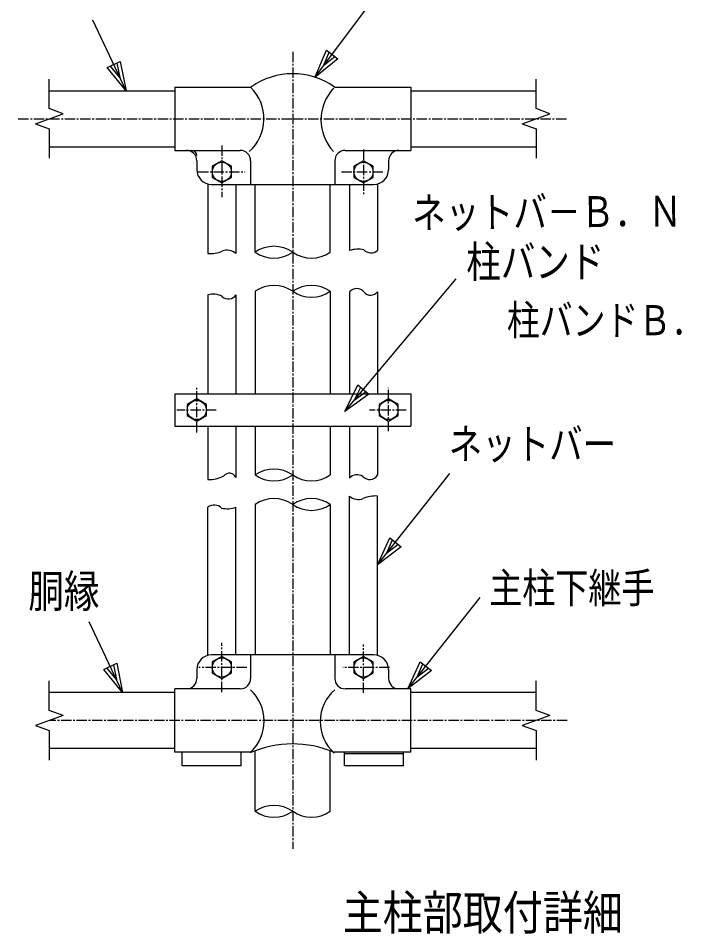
# Model space of a CAD drawing. Units: millimetres, scale not verified. Extents: x -4425 to 4425, y -3150 to 3150.
# Drawn here: x 2459 to 3433, y 847 to 2177 of the extents above; entities that cross this region are included whole.
import ezdxf
from ezdxf.enums import TextEntityAlignment as Align

# ---------------------------------------------------------------- set-up
doc = ezdxf.new("R2010")
doc.units = ezdxf.units.MM
doc.header["$LTSCALE"] = 20
doc.linetypes.add('USER1', pattern=[1.125, 0.75, -0.125, 0.125, -0.125])
for name, color, linetype, lineweight in [('0-3_1', 7, 'Continuous', 25), ('0-4_0', 7, 'Continuous', 25), ('0-A_CENTLN-L', 2, 'USER1', 25)]:
    doc.layers.add(name, color=color, linetype=linetype, lineweight=lineweight)
doc.styles.add('ＭＳ ゴシック', font='')
doc.styles.get('ＭＳ ゴシック').set_extended_font_data('MS Gothic')

# ---------------------------------------------------------------- blocks, each defined once
blk = doc.blocks.new('C48')
at = {"layer": '0-3_1', "color": 4}
blk.add_line((137933.8, 113176.5), (136967.4, 115229), dxfattribs=at)
blk.add_lwpolyline([(137766, 114026), (137933.8, 113176.5), (137386, 113847)], close=True, dxfattribs=at)
blk.add_lwpolyline([(137671, 113981.2), (137754.9, 113556.5), (137481, 113891.8)], dxfattribs=at)
blk = doc.blocks.new('C49')
at = {"layer": '0-3_1', "color": 4}
blk.add_line((137833.8, 95690.8), (136867.4, 97743.2), dxfattribs=at)
blk.add_lwpolyline([(137666, 96540.2), (137833.8, 95690.8), (137286, 96361.3)], close=True, dxfattribs=at)
blk.add_lwpolyline([(137571, 96495.5), (137654.9, 96070.8), (137381, 96406)], dxfattribs=at)
blk = doc.blocks.new('C50')
at = {"layer": '0-3_1', "color": 4}
blk.add_line((143419.2, 113558.4), (144982.4, 115640.3), dxfattribs=at)
blk.add_lwpolyline([(144091.5, 114104), (143419.2, 113558.4), (143755.6, 114356.2)], close=True, dxfattribs=at)
blk.add_lwpolyline([(144007.6, 114167.1), (143671.4, 113894.3), (143839.6, 114293.2)], dxfattribs=at)
blk = doc.blocks.new('C51')
at = {"layer": '0-3_1', "color": 4}
blk.add_line((144291.6, 103855.4), (147529.6, 107712.1), dxfattribs=at)
blk.add_lwpolyline([(144992.6, 104363.7), (144291.6, 103855.4), (144670.9, 104633.7)], close=True, dxfattribs=at)
blk.add_lwpolyline([(144912.2, 104431.2), (144561.7, 104177), (144751.3, 104566.2)], dxfattribs=at)
blk = doc.blocks.new('C52')
at = {"layer": '0-3_1', "color": 4}
blk.add_line((145241, 99399), (147344.1, 102056.1), dxfattribs=at)
blk.add_lwpolyline([(145927, 99927.3), (145241, 99399), (145597.6, 100188)], close=True, dxfattribs=at)
blk.add_lwpolyline([(145844.6, 99992.5), (145501.6, 99728.3), (145680, 100122.8)], dxfattribs=at)
blk = doc.blocks.new('C53')
at = {"layer": '0-3_1', "color": 4}
blk.add_line((146119.5, 95798), (148222.7, 98455.1), dxfattribs=at)
blk.add_lwpolyline([(146805.5, 96326.3), (146119.5, 95798), (146476.2, 96586.9)], close=True, dxfattribs=at)
blk.add_lwpolyline([(146723.2, 96391.4), (146380.2, 96127.3), (146558.5, 96521.8)], dxfattribs=at)

msp = doc.modelspace()

# ---------------------------------------------------------------- linework, layer by layer
at = {"layer": '0-3_1', "color": 2, "linetype": 'USER1'}
for p, q in [((2857.59, 2128.08), (2857.59, 970.4)), ((2754.74, 1992.22), (2754.74, 1917.03)), ((2960.45, 1986.36), (2960.45, 1919.1)), ((2720.21, 1953.8), (2787.84, 1953.8)), ((2928.48, 1953.8), (2991.1, 1953.8)), ((2718.31, 1575.04), (2718.31, 1640.56)), ((2996.88, 1577.24), (2996.88, 1639.83)), ((2746.43, 1607.73), (2689.09, 1607.73)), ((3022.51, 1607.73), (2968.96, 1607.73)), ((2754.74, 1197.67), (2754.74, 1269.41)), ((2960.45, 1196.94), (2960.45, 1267.21)), ((2790.86, 1233.8), (2721.37, 1233.8)), ((2998.2, 1233.8), (2930.23, 1233.8))]:
    msp.add_line(p, q, dxfattribs=at)
at = {"layer": '0-3_1', "color": 4}
for p, q in [((2504.02, 2045.6), (2504.02, 2088.46)), ((3211.16, 2045.6), (3211.16, 2088.46)), ((2483.88, 2023.61), (2524.16, 2038.27)), ((2524.16, 2038.27), (2504.02, 2045.6)), ((3191.03, 2023.61), (3231.3, 2038.27)), ((3231.3, 2038.27), (3211.16, 2045.6)), ((2524.16, 1163.99), (2483.88, 1149.33)), ((3231.3, 1163.99), (3191.03, 1149.33)), ((2483.88, 1149.33), (2504.02, 1142)), ((3191.03, 1149.33), (3211.16, 1142)), ((2504.02, 1142), (2504.02, 1099.14)), ((3211.16, 1142), (3211.16, 1099.14))]:
    msp.add_line(p, q, dxfattribs=at)
at = {"layer": '0-3_1'}
for p, q in [((2686.16, 2077.01), (2686.16, 1984.87)), ((2686.16, 2077.01), (2796.95, 2077.01)), ((2918.24, 2077.01), (3029.02, 2077.01)), ((3029.02, 2077.01), (3029.02, 1984.87)), ((2504.02, 2071.66), (2686.16, 2071.66)), ((3029.02, 2071.66), (3211.16, 2071.66)), ((2504.02, 1990.23), (2686.16, 1990.23)), ((2686.16, 1984.87), (2781.41, 1984.87)), ((2933.77, 1984.87), (3029.02, 1984.87)), ((3029.02, 1990.23), (3211.16, 1990.23)), ((2718.31, 1969.87), (2718.31, 1957.01)), ((2754.74, 1969.88), (2740.81, 1961.84)), ((2768.66, 1961.84), (2754.74, 1969.88)), ((2796.41, 1969.87), (2796.41, 1935.59)), ((2918.77, 1969.87), (2918.77, 1935.59)), ((2960.45, 1969.88), (2946.52, 1961.84)), ((2974.38, 1961.84), (2960.45, 1969.88)), ((2996.88, 1969.87), (2996.88, 1957.01)), ((2740.81, 1961.84), (2740.81, 1945.76)), ((2768.66, 1945.76), (2768.66, 1961.84)), ((2946.52, 1961.84), (2946.52, 1945.76)), ((2974.38, 1945.76), (2974.38, 1961.84)), ((2740.81, 1945.76), (2754.74, 1937.72)), ((2754.74, 1937.72), (2768.66, 1945.76)), ((2946.52, 1945.76), (2960.45, 1937.72)), ((2960.45, 1937.72), (2974.38, 1945.76)), ((2734.38, 1935.59), (2734.38, 1835.1)), ((2739.74, 1935.59), (2918.77, 1935.59)), ((2775.09, 1935.59), (2775.09, 1835.1)), ((2803.16, 1837.01), (2803.16, 1935.59)), ((2912.02, 1837.01), (2912.02, 1935.59)), ((2918.24, 1935.59), (2975.45, 1935.59)), ((2940.09, 1935.59), (2940.09, 1839.39)), ((2980.81, 1935.59), (2980.81, 1839.39)), ((2734.38, 1775.1), (2734.38, 1631.3)), ((2775.09, 1775.1), (2775.09, 1631.3)), ((2803.16, 1780.23), (2803.16, 1631.3)), ((2912.02, 1780.23), (2912.02, 1631.3)), ((2940.09, 1779.39), (2940.09, 1631.3)), ((2980.81, 1779.39), (2980.81, 1631.3)), ((2686.16, 1631.3), (2686.16, 1584.16)), ((2718.31, 1623.81), (2704.38, 1615.77)), ((2732.24, 1615.77), (2718.31, 1623.81)), ((2996.88, 1623.81), (2982.95, 1615.77)), ((3010.81, 1615.77), (2996.88, 1623.81)), ((2704.38, 1615.77), (2704.38, 1599.69)), ((2732.24, 1599.69), (2732.24, 1615.77)), ((2982.95, 1615.77), (2982.95, 1599.69)), ((3010.81, 1599.69), (3010.81, 1615.77)), ((2704.38, 1599.69), (2718.31, 1591.65)), ((2718.31, 1591.65), (2732.24, 1599.69)), ((2982.95, 1599.69), (2996.88, 1591.65)), ((2996.88, 1591.65), (3010.81, 1599.69)), ((2686.16, 1584.16), (3029.02, 1584.16)), ((2734.38, 1584.16), (2734.38, 1506.72)), ((2775.09, 1584.16), (2775.09, 1509.87)), ((2803.16, 1584.16), (2803.16, 1513.44)), ((2912.02, 1584.16), (2912.02, 1513.44)), ((2940.09, 1584.16), (2940.09, 1508.61)), ((2980.81, 1584.16), (2980.81, 1513.02)), ((2940.09, 1252.01), (2940.09, 1482.78)), ((2980.81, 1252.01), (2980.81, 1482.78)), ((2734.38, 1252.01), (2734.38, 1466.4)), ((2775.09, 1252.01), (2775.09, 1466.4)), ((2803.16, 1470.59), (2803.16, 1252.01)), ((2912.02, 1470.59), (2912.02, 1252.01)), ((2975.45, 1252.01), (2739.74, 1252.01)), ((2796.41, 1252.01), (2796.41, 1217.73)), ((2918.77, 1252.01), (2918.77, 1217.73)), ((2754.74, 1249.88), (2740.81, 1241.84)), ((2740.81, 1241.84), (2740.81, 1225.76)), ((2768.66, 1241.84), (2754.74, 1249.88)), ((2768.66, 1225.76), (2768.66, 1241.84)), ((2960.45, 1249.88), (2946.52, 1241.84)), ((2946.52, 1241.84), (2946.52, 1225.76)), ((2974.38, 1241.84), (2960.45, 1249.88)), ((2974.38, 1225.76), (2974.38, 1241.84)), ((2718.31, 1230.59), (2718.31, 1217.73)), ((2740.81, 1225.76), (2754.74, 1217.72)), ((2754.74, 1217.72), (2768.66, 1225.76)), ((2946.52, 1225.76), (2960.45, 1217.72)), ((2960.45, 1217.72), (2974.38, 1225.76)), ((2996.88, 1230.59), (2996.88, 1217.73)), ((2686.16, 1197.37), (2504.02, 1197.37)), ((2686.16, 1110.59), (2686.16, 1202.73)), ((2781.41, 1202.73), (2686.16, 1202.73)), ((3029.02, 1202.73), (2933.77, 1202.73)), ((3029.02, 1110.59), (3029.02, 1202.73)), ((3211.16, 1197.37), (3029.02, 1197.37)), ((2686.16, 1115.94), (2504.02, 1115.94)), ((2798, 1110.59), (2686.16, 1110.59)), ((2696.88, 1090.66), (2696.88, 1110.59)), ((2782.59, 1090.66), (2782.59, 1110.59)), ((2803.16, 1024.87), (2803.16, 1112.67)), ((2912.02, 1024.87), (2912.02, 1112.67)), ((3029.02, 1110.59), (2916.68, 1110.59)), ((2932.59, 1090.66), (2932.59, 1110.59)), ((3018.31, 1108.44), (2932.59, 1108.44)), ((3018.31, 1090.66), (3018.31, 1110.59)), ((3211.16, 1115.94), (3029.02, 1115.94)), ((2782.59, 1090.66), (2696.88, 1090.66)), ((3018.31, 1090.66), (2932.59, 1090.66))]:
    msp.add_line(p, q, dxfattribs=at)
at = {"layer": '0-3_1', "color": 4}
for points in [[(2483.88, 2023.61), (2504.02, 2016.28), (2504.02, 1973.43)], [(3191.03, 2023.61), (3211.16, 2016.28), (3211.16, 1973.43)], [(2524.16, 1163.99), (2504.02, 1171.32), (2504.02, 1214.17)], [(3231.3, 1163.99), (3211.16, 1171.32), (3211.16, 1214.17)]]:
    msp.add_lwpolyline(points, dxfattribs=at)
at = {"layer": '0-3_1'}
msp.add_lwpolyline([(2686.16, 1631.3), (3029.02, 1631.3), (3029.02, 1584.16)], dxfattribs=at)
for centre in [(2754.74, 1953.8), (2960.45, 1953.8), (2718.31, 1607.73), (2996.88, 1607.73), (2754.74, 1233.8), (2960.45, 1233.8)]:
    msp.add_circle(centre, 13.93, dxfattribs=at)
for centre, radius, start, end in [((2857.59, 1991.3), 105, 54.71885, 125.28128), ((2752.3, 2030.66), 63.53, 311.73038, 45.80405), ((2965.87, 2029.24), 67.21, 136.84012, 223.16643), ((2703.31, 1969.87), 15, 0, 90), ((2710.81, 1977.37), 7.5, 0, 90), ((2781.41, 1969.87), 15, 0, 90), ((2933.77, 1969.87), 15, 90, 180), ((3011.88, 1969.87), 15, 90, 180), ((2739.74, 1957.01), 21.43, 180, 270), ((2975.45, 1957.01), 21.43, 270, 0), ((2739.74, 1230.59), 21.43, 90, 180), ((2975.45, 1230.59), 21.43, 0, 90), ((2703.31, 1217.73), 15, 270, 0), ((2781.41, 1217.73), 15, 270, 0), ((2933.77, 1217.73), 15, 180, 270), ((3011.88, 1217.73), 15, 180, 270), ((2753.8, 1156.03), 62.28, 313.15747, 46.88696), ((2958.37, 1155.04), 60.94, 130.33827, 228.5688), ((2857.59, 970.4), 152.33, 66.62423, 113.95795)]:
    msp.add_arc(centre, radius, start, end, dxfattribs=at)
at = {"layer": '0-3_1', "color": 4}
for centre, radius, start, end in [((2737.3, 1881.64), 46.63, 266.40433, 292.51282), ((2762.39, 1821.11), 18.89, 47.77401, 112.5283), ((2830.38, 1798.1), 47.49, 55.03597, 124.96473), ((2830.38, 1875.93), 47.49, 235.03528, 304.96435), ((2884.81, 1875.93), 47.49, 235.03604, 304.96481), ((2952.33, 1803.85), 37.58, 76.84252, 108.99897), ((2971.44, 1851.18), 15.05, 225.44725, 308.45767), ((2830.38, 1741.31), 47.49, 55.03597, 124.96473), ((2884.81, 1741.31), 47.49, 55.0352, 124.96473), ((2950.51, 1770.15), 13.92, 38.6186, 138.4232), ((2741.86, 1747.41), 28.68, 62.15757, 105.12089), ((2764.26, 1781.76), 12.72, 224.93881, 328.44345), ((2884.81, 1819.15), 47.49, 235.03604, 304.96481), ((2970.87, 1787.13), 12.6, 221.17502, 322.06772), ((2830.38, 1474.53), 47.49, 55.03597, 124.96473), ((2736.74, 1547.96), 41.31, 266.71991, 300.14752), ((2765.53, 1505.42), 10.54, 24.96084, 139.69595), ((2830.38, 1552.36), 47.49, 235.03528, 304.96435), ((2884.81, 1552.36), 47.49, 235.03604, 304.96481), ((2951.21, 1499.06), 14.66, 55.19426, 139.33984), ((2969.45, 1520.21), 13.44, 222.71982, 327.64319), ((2830.38, 1431.67), 47.49, 55.03597, 124.96473), ((2884.81, 1431.67), 47.49, 55.0352, 124.96473), ((2952.79, 1496.77), 18.89, 227.77408, 292.52838), ((2977.88, 1436.25), 46.63, 86.40426, 112.51272), ((2743.74, 1454.61), 15.05, 45.44718, 128.45758), ((2762.86, 1501.94), 37.58, 256.84259, 288.99902), ((2884.81, 1509.5), 47.49, 235.03604, 304.96481), ((2830.38, 985.96), 47.49, 55.03597, 124.96473), ((2830.38, 1063.79), 47.49, 235.03528, 304.96435), ((2884.81, 1063.79), 47.49, 235.03604, 304.96481)]:
    msp.add_arc(centre, radius, start, end, dxfattribs=at)
at = {"layer": '0-A_CENTLN-L'}
msp.add_line((3256.16, 1156.66), (2504.02, 1156.66), dxfattribs=at)
msp.add_lwpolyline([(2459.02, 2030.94), (2857.59, 2030.94), (3256.16, 2030.94)], dxfattribs=at)

# ---------------------------------------------------------------- block references
at = {"layer": '0-4_0', "xscale": 0.05, "yscale": 0.05}
for name in ['C50', 'C48', 'C51', 'C52', 'C53', 'C49']:
    msp.add_blockref(name, (-4281.24, -3587.17), dxfattribs=at)

# ---------------------------------------------------------------- texts
at = {"layer": '0-3_1', "color": 4, "style": 'ＭＳ ゴシック', "width": 0.8}
msp.add_text('ネットバ－Ｂ．Ｎ', height=44.94, rotation=0.327, dxfattribs=at).set_placement((3031.03, 1858.44), align=Align.BOTTOM_LEFT)
at = {"layer": '0-3_1', "color": 4, "style": 'ＭＳ ゴシック'}
for s, height, width, p in [('柱バンド', 45.92, 0.8, (3109.82, 1786.48)), ('柱バンドＢ．Ｎ', 43.75, 0.8, (3168.74, 1703.26)), ('ネットバー', 44.57, 0.8, (3084.27, 1522.78)), ('胴縁', 47.36, 0.8, (2473.6, 1306.82)), ('主柱下継手', 43.99, 0.8, (3143.08, 1314.07)), ('主柱部取付詳細', 50.15, 0.85, (2930.22, 837.57))]:
    msp.add_text(s, height=height, dxfattribs=dict(at, width=width)).set_placement(p, align=Align.BOTTOM_LEFT)

doc.saveas('drawing.dxf')
